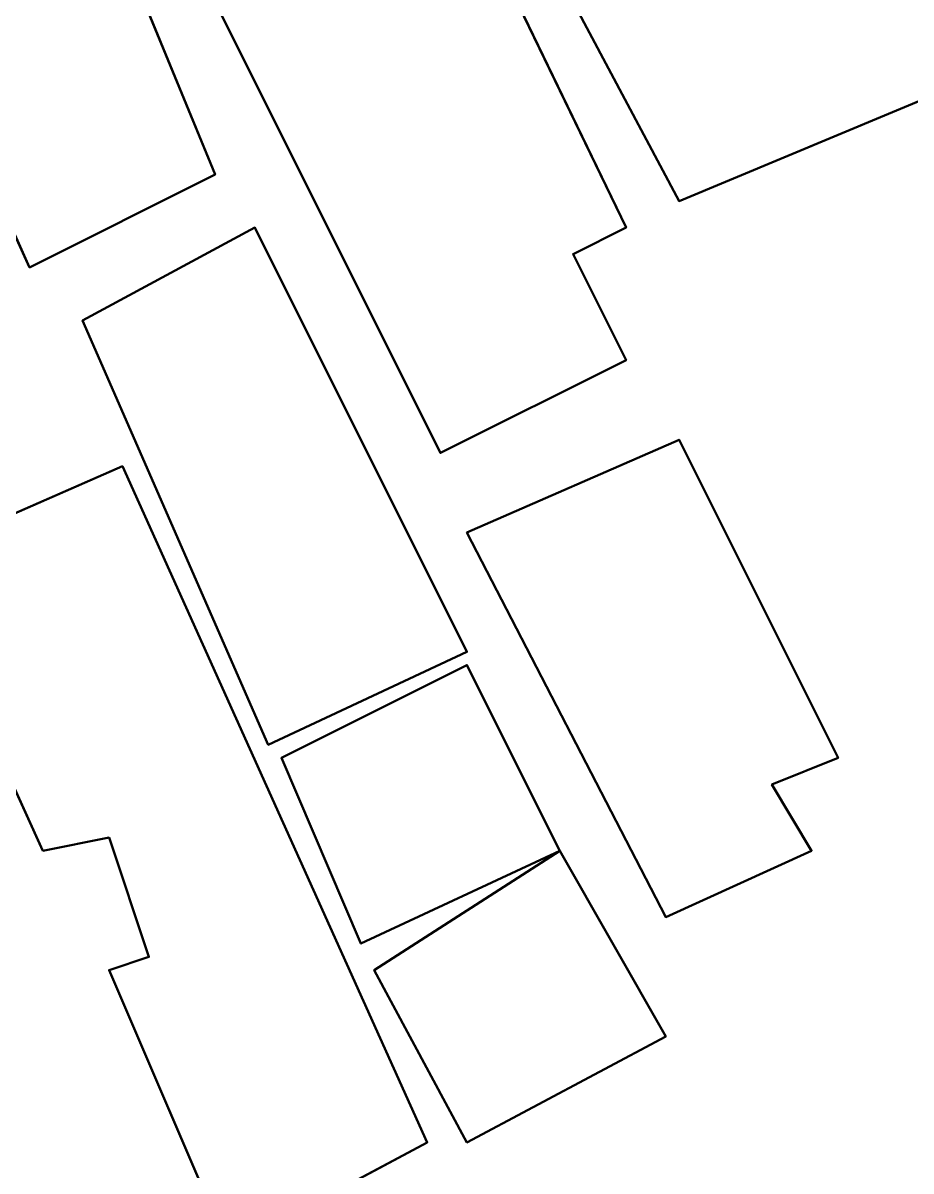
# Model space of a CAD drawing. Header units: metres. Extents: x -246 to 254, y -250 to 250.
# Drawn here: x -25.25 to 8.25, y 123.42 to 166.72 of the extents above; entities that cross this region are included whole.
import ezdxf

# ---------------------------------------------------------------- set-up
doc = ezdxf.new("R2010")
doc.units = ezdxf.units.M
doc.header["$LTSCALE"] = 5.08
doc.layers.add('一般', color=7, linetype='Continuous', lineweight=5)

# ---------------------------------------------------------------- blocks, each defined once
blk = doc.blocks.new('市街地地図 (3D)')
at = {"layer": '一般', "color": 31, "linetype": 'Continuous', "lineweight": 50}
for points, invisible_edges in [([(-59, 209.5, 6), (-51.5, 193, 6), (-44.5, 196.5, 6), (-51.5, 213.5, 6)], 8), ([(-59, 209.5), (-51.5, 193), (-44.5, 196.5), (-51.5, 213.5)], 8), ([(-38.5, 208, 5.4), (-36, 186, 5.4), (-49, 212, 5.4), (-38.5, 208, 5.4)], 13), ([(-38.5, 208), (-36, 186), (-49, 212), (-38.5, 208)], 13), ([(-38.5, 208, 5.4), (-36, 209, 5.4), (-31, 193.5, 5.4), (-38.5, 208, 5.4)], 14), ([(-38.5, 208), (-36, 209), (-31, 193.5), (-38.5, 208)], 14), ([(-36, 209, 5.4), (-29, 194.5, 5.4), (-31, 193.5, 5.4), (-36, 209, 5.4)], 12), ([(-36, 209), (-29, 194.5), (-31, 193.5), (-36, 209)], 12), ([(-38.5, 208, 5.4), (-31, 193.5, 5.4), (-36, 186, 5.4), (-38.5, 208, 5.4)], 15), ([(-38.5, 208), (-31, 193.5), (-36, 186), (-38.5, 208)], 15), ([(-31, 203, 6), (-27, 195.5, 6), (-15, 200.5, 6), (-19, 208, 6)], 8), ([(-31, 203), (-27, 195.5), (-15, 200.5), (-19, 208)], 8), ([(-49.5, 191, 6), (-42.5, 175, 6), (-35, 178.5, 6), (-43, 194.5, 6)], 8), ([(-49.5, 191), (-42.5, 175), (-35, 178.5), (-43, 194.5)], 8), ([(-31, 193.5, 5.4), (-29, 189.5, 5.4), (-36, 186, 5.4), (-31, 193.5, 5.4)], 12), ([(-31, 193.5), (-29, 189.5), (-36, 186), (-31, 193.5)], 12), ([(-35, 183, 4.5), (-27, 186.5, 4.5), (-23.5, 173.5, 4.5), (-35, 183, 4.5)], 14), ([(-35, 183), (-27, 186.5), (-23.5, 173.5), (-35, 183)], 14), ([(-27, 186.5, 4.5), (-21, 174.5, 4.5), (-23.5, 173.5, 4.5), (-27, 186.5, 4.5)], 12), ([(-27, 186.5), (-21, 174.5), (-23.5, 173.5), (-27, 186.5)], 12), ([(-48.5, 171.5, 6), (-56, 182, 6), (-48, 185.5, 6), (-48.5, 171.5, 6)], 13), ([(-48.5, 171.5), (-56, 182), (-48, 185.5), (-48.5, 171.5)], 13), ([(-48.5, 171.5, 6), (-48, 185.5, 6), (-36.5, 160, 6), (-48.5, 171.5, 6)], 13), ([(-48.5, 171.5), (-48, 185.5), (-36.5, 160), (-48.5, 171.5)], 13), ([(-23.5, 173.5, 4.5), (-27.5, 168.5, 4.5), (-35, 183, 4.5), (-23.5, 173.5, 4.5)], 13), ([(-23.5, 173.5), (-27.5, 168.5), (-35, 183), (-23.5, 173.5)], 13), ([(-48.5, 171.5, 6), (-51, 171, 6), (-56, 182, 6), (-48.5, 171.5, 6)], 12), ([(-48.5, 171.5), (-51, 171), (-56, 182), (-48.5, 171.5)], 12), ([(-42, 174.5, 3), (-39, 167.5, 3), (-31.5, 171, 3), (-35, 178, 3)], 8), ([(-42, 174.5), (-39, 167.5), (-31.5, 171), (-35, 178)], 8), ([(-23.5, 173.5, 4.5), (-22, 171, 4.5), (-27.5, 168.5, 4.5), (-23.5, 173.5, 4.5)], 12), ([(-23.5, 173.5), (-22, 171), (-27.5, 168.5), (-23.5, 173.5)], 12), ([(-36.5, 160, 6), (-47, 167, 6), (-48.5, 171.5, 6), (-36.5, 160, 6)], 13), ([(-36.5, 160), (-47, 167), (-48.5, 171.5), (-36.5, 160)], 13), ([(-38.5, 166.5, 9), (-35, 160, 9), (-27.5, 164, 9), (-31.5, 171, 9)], 8), ([(-38.5, 166.5), (-35, 160), (-27.5, 164), (-31.5, 171)], 8), ([(-44, 156, 6), (-48.5, 166.5, 6), (-47, 167, 6), (-44, 156, 6)], 12), ([(-44, 156), (-48.5, 166.5), (-47, 167), (-44, 156)], 12), ([(-36.5, 160, 6), (-44, 156, 6), (-47, 167, 6), (-36.5, 160, 6)], 14), ([(-36.5, 160), (-44, 156), (-47, 167), (-36.5, 160)], 14)]:
    blk.add_3dface(points, dxfattribs=dict(at, invisible_edges=invisible_edges))
for points in [[(-44.5, 196.5), (-44.5, 196.5, 6), (-51.5, 213.5, 6), (-51.5, 213.5)], [(-49, 212), (-49, 212, 5.4), (-36, 186, 5.4), (-36, 186)], [(-59, 209.5), (-59, 209.5, 6), (-51.5, 193, 6), (-51.5, 193)], [(-29, 194.5), (-29, 194.5, 5.4), (-36, 209, 5.4), (-36, 209)], [(-15, 200.5), (-15, 200.5, 6), (-19, 208, 6), (-19, 208)], [(-31, 203), (-31, 203, 6), (-27, 195.5, 6), (-27, 195.5)], [(-27, 195.5), (-27, 195.5, 6), (-15, 200.5, 6), (-15, 200.5)], [(-51.5, 193), (-51.5, 193, 6), (-44.5, 196.5, 6), (-44.5, 196.5)], [(-43, 194.5), (-43, 194.5, 6), (-49.5, 191, 6), (-49.5, 191)], [(-35, 178.5), (-35, 178.5, 6), (-43, 194.5, 6), (-43, 194.5)], [(-31, 193.5), (-31, 193.5, 5.4), (-29, 194.5, 5.4), (-29, 194.5)], [(-29, 189.5), (-29, 189.5, 5.4), (-31, 193.5, 5.4), (-31, 193.5)], [(-49.5, 191), (-49.5, 191, 6), (-42.5, 175, 6), (-42.5, 175)], [(-36, 186), (-36, 186, 5.4), (-29, 189.5, 5.4), (-29, 189.5)], [(-27, 186.5), (-27, 186.5, 4.5), (-35, 183, 4.5), (-35, 183)], [(-21, 174.5), (-21, 174.5, 4.5), (-27, 186.5, 4.5), (-27, 186.5)], [(-48, 185.5), (-48, 185.5, 6), (-56, 182, 6), (-56, 182)], [(-36.5, 160), (-36.5, 160, 6), (-48, 185.5, 6), (-48, 185.5)], [(-35, 183), (-35, 183, 4.5), (-27.5, 168.5, 4.5), (-27.5, 168.5)], [(-56, 182), (-56, 182, 6), (-51, 171, 6), (-51, 171)], [(-42.5, 175), (-42.5, 175, 6), (-35, 178.5, 6), (-35, 178.5)], [(-35, 178), (-35, 178, 3), (-42, 174.5, 3), (-42, 174.5)], [(-31.5, 171), (-31.5, 171, 3), (-35, 178, 3), (-35, 178)], [(-42, 174.5), (-42, 174.5, 3), (-39, 167.5, 3), (-39, 167.5)], [(-23.5, 173.5), (-23.5, 173.5, 4.5), (-21, 174.5, 4.5), (-21, 174.5)], [(-22, 171), (-22, 171, 4.5), (-23.5, 173.5, 4.5), (-23.5, 173.5)], [(-51, 171), (-51, 171, 6), (-48.5, 171.5, 6), (-48.5, 171.5)], [(-48.5, 171.5), (-48.5, 171.5, 6), (-47, 167, 6), (-47, 167)], [(-39, 167.5), (-39, 167.5, 3), (-31.5, 171, 3), (-31.5, 171)], [(-31.5, 171), (-31.5, 171, 9), (-38.5, 166.5, 9), (-38.5, 166.5)], [(-27.5, 164), (-27.5, 164, 9), (-31.5, 171, 9), (-31.5, 171)], [(-27.5, 168.5), (-27.5, 168.5, 4.5), (-22, 171, 4.5), (-22, 171)], [(-47, 167), (-47, 167, 6), (-48.5, 166.5, 6), (-48.5, 166.5)], [(-48.5, 166.5), (-48.5, 166.5, 6), (-44, 156, 6), (-44, 156)], [(-38.5, 166.5), (-38.5, 166.5, 9), (-35, 160, 9), (-35, 160)], [(-35, 160), (-35, 160, 9), (-27.5, 164, 9), (-27.5, 164)], [(-44, 156), (-44, 156, 6), (-36.5, 160, 6), (-36.5, 160)]]:
    blk.add_3dface(points, dxfattribs=at)
blk = doc.blocks.new('アーケイド (3D)')
at = {"layer": '一般', "color": 1}
blk.add_blockref('市街地地図 (3D)', (0, 0), dxfattribs=at)
blk = doc.blocks.new('敷地 (3D)')
at = {"layer": '一般', "color": 19, "linetype": 'Continuous', "lineweight": 50}
for points in [[(-272.5, 285.5, 0.1), (227.5, 285.5, 0.1), (227.5, -214.5, 0.1), (-272.5, -214.5, 0.1)], [(-272.5, 285.5), (227.5, 285.5), (227.5, -214.5), (-272.5, -214.5)]]:
    blk.add_3dface(points, dxfattribs=at)
blk = doc.blocks.new('高層建築・集合住宅 (3D)')
at = {"layer": '一般', "color": 7}
for name, p in [('敷地 (3D)', (0, 0)), ('アーケイド (3D)', (0, 0, 2.4)), ('市街地地図 (3D)', (0, 0))]:
    blk.add_blockref(name, p, dxfattribs=at)
at = {"layer": '一般', "color": 1}
for name, p in [('アーケイド (3D)', (0, 0, 2.4)), ('市街地地図 (3D)', (0, 0)), ('アーケイド (3D)', (0, 0, 2.4)), ('市街地地図 (3D)', (0, 0))]:
    blk.add_blockref(name, p, dxfattribs=at)
at = {"layer": '一般', "color": 31}
for name, p in [('アーケイド (3D)', (0, 0, 2.4)), ('市街地地図 (3D)', (0, 0))]:
    blk.add_blockref(name, p, dxfattribs=at)

msp = doc.modelspace()

# ---------------------------------------------------------------- block references
at = {"layer": '一般', "color": 7}
for name, p in [('高層建築・集合住宅 (3D)', (26.5, -35.5)), ('アーケイド (3D)', (26.5, -35.5, 2.4)), ('市街地地図 (3D)', (26.5, -35.5))]:
    msp.add_blockref(name, p, dxfattribs=at)

doc.saveas('drawing.dxf')
